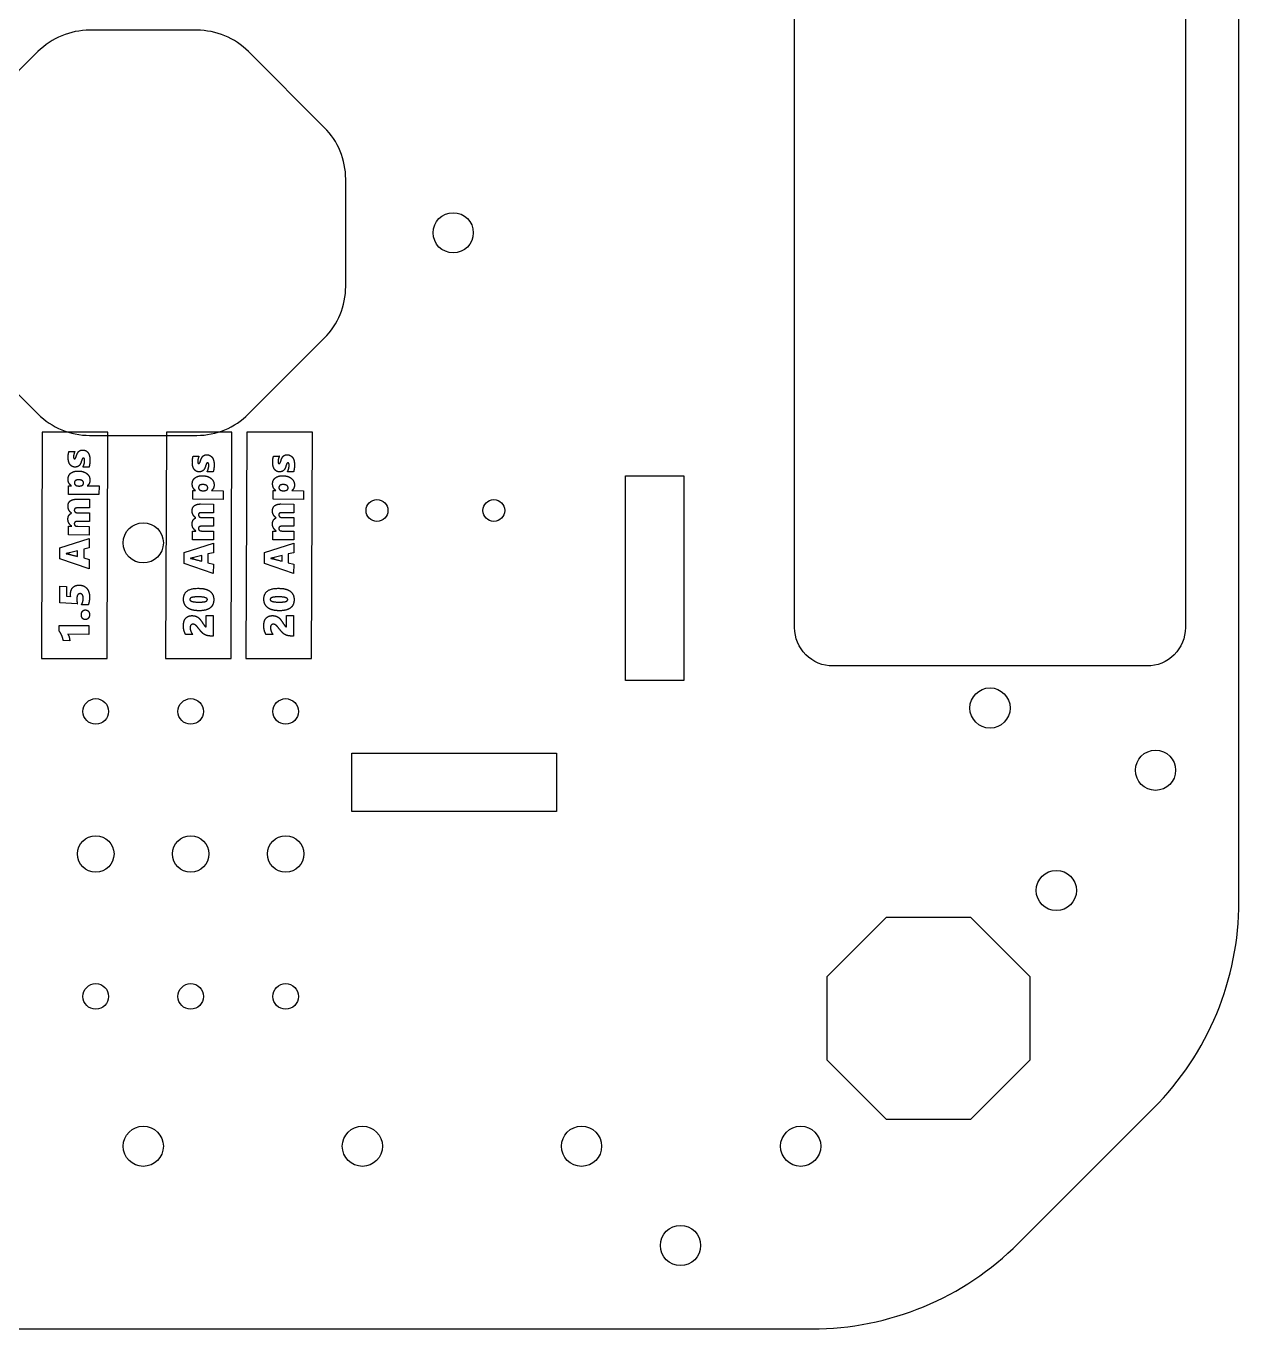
# Model space of a CAD drawing. Header units: millimetres. Extents: x -150 to 150, y -150 to 150.
# Drawn here: x -16 to 150, y -150 to 28.3 of the extents above; entities that cross this region are included whole.
import ezdxf

# ---------------------------------------------------------------- set-up
doc = ezdxf.new("R2010")
doc.units = ezdxf.units.MM
doc.layers.get('0').update_dxf_attribs({"linetype": 'CONTINUOUS'})

msp = doc.modelspace()

# ---------------------------------------------------------------- linework, layer by layer
for p, q in [((-10.17, -29.92), (-9.37, -29.92)), ((-7.42, -32.07), (-8.26, -32.06)), ((6.83, -30.57), (7.63, -30.57)), ((17.83, -30.57), (18.63, -30.57)), ((9.57, -32.72), (8.74, -32.71)), ((20.57, -32.72), (19.74, -32.71)), ((-10.23, -35.81), (-10.22, -34.63)), ((-10.22, -34.63), (-9.84, -34.63)), ((-9.84, -34.63), (-9.84, -34.62)), ((-8.82, -34.65), (-8.76, -34.65)), ((-7.66, -34.62), (-7.66, -34.63)), ((-7.66, -34.63), (-6.05, -34.64)), ((-6.05, -34.64), (-6.06, -35.83)), ((6.77, -36.46), (6.77, -35.27)), ((6.77, -35.27), (7.16, -35.28)), ((7.16, -35.28), (7.16, -35.26)), ((8.18, -35.3), (8.23, -35.3)), ((9.33, -35.27), (9.33, -35.28)), ((9.33, -35.28), (10.94, -35.29)), ((10.94, -35.29), (10.94, -36.48)), ((17.77, -36.46), (17.77, -35.27)), ((17.77, -35.27), (18.16, -35.28)), ((18.16, -35.28), (18.16, -35.26)), ((19.18, -35.3), (19.23, -35.3)), ((20.33, -35.27), (20.33, -35.28)), ((20.33, -35.28), (21.94, -35.29)), ((21.94, -35.29), (21.94, -36.48)), ((-6.06, -35.83), (-10.23, -35.81)), ((-9.16, -36.46), (-7.37, -36.47)), ((-7.37, -36.47), (-7.38, -37.65)), ((10.94, -36.48), (6.77, -36.46)), ((7.84, -37.11), (9.62, -37.12)), ((9.62, -37.12), (9.62, -38.3)), ((21.94, -36.48), (17.77, -36.46)), ((18.84, -37.11), (20.62, -37.12)), ((20.62, -37.12), (20.62, -38.3)), ((-7.38, -37.65), (-9.02, -37.65)), ((-8.97, -38.31), (-7.38, -38.32)), ((-7.38, -38.32), (-7.38, -39.5)), ((9.62, -38.3), (7.97, -38.3)), ((8.03, -38.96), (9.62, -38.97)), ((9.62, -38.97), (9.61, -40.15)), ((20.62, -38.3), (18.97, -38.3)), ((19.03, -38.96), (20.62, -38.97)), ((20.62, -38.97), (20.61, -40.15)), ((-10.25, -41.35), (-10.24, -40.16)), ((-10.24, -40.16), (-9.79, -40.16)), ((-9.79, -40.16), (-9.79, -40.15)), ((-7.38, -39.5), (-9, -39.5)), ((-8.95, -40.16), (-7.39, -40.17)), ((-7.39, -40.17), (-7.39, -41.36)), ((6.75, -42), (6.75, -40.81)), ((6.75, -40.81), (7.21, -40.81)), ((7.21, -40.81), (7.21, -40.8)), ((9.61, -40.15), (8, -40.15)), ((8.05, -40.81), (9.61, -40.82)), ((9.61, -40.82), (9.61, -42.01)), ((17.75, -42), (17.75, -40.81)), ((17.75, -40.81), (18.21, -40.81)), ((18.21, -40.81), (18.21, -40.8)), ((20.61, -40.15), (19, -40.15)), ((19.05, -40.81), (20.61, -40.82)), ((20.61, -40.82), (20.61, -42.01)), ((-11.4, -43.1), (-7.39, -41.82)), ((-7.39, -41.36), (-10.25, -41.35)), ((-7.39, -41.82), (-7.4, -43.13)), ((5.6, -43.75), (9.61, -42.47)), ((9.61, -42.01), (6.75, -42)), ((9.61, -42.47), (9.6, -43.78)), ((16.6, -43.75), (20.61, -42.47)), ((20.61, -42.01), (17.75, -42)), ((20.61, -42.47), (20.6, -43.78)), ((-11.4, -44.6), (-11.4, -43.1)), ((-10.53, -43.88), (-10.53, -43.91)), ((-8.99, -43.52), (-10.08, -43.8)), ((-8.99, -44.29), (-8.99, -43.52)), ((-8.13, -43.3), (-8.14, -44.5)), ((-8.14, -44.5), (-7.4, -44.69)), ((-7.4, -43.13), (-8.13, -43.3)), ((5.6, -45.25), (5.6, -43.75)), ((6.47, -44.53), (6.47, -44.56)), ((8.01, -44.17), (6.92, -44.45)), ((8, -44.94), (8.01, -44.17)), ((9.6, -43.78), (8.86, -43.95)), ((8.86, -43.95), (8.86, -45.15)), ((16.6, -45.25), (16.6, -43.75)), ((17.47, -44.53), (17.47, -44.56)), ((19.01, -44.17), (17.92, -44.45)), ((19, -44.94), (19.01, -44.17)), ((20.6, -43.78), (19.86, -43.95)), ((19.86, -43.95), (19.86, -45.15)), ((-7.41, -45.99), (-11.4, -44.6)), ((-7.4, -44.69), (-7.41, -45.99)), ((9.59, -46.64), (5.6, -45.25)), ((8.86, -45.15), (9.6, -45.34)), ((9.6, -45.34), (9.59, -46.64)), ((20.59, -46.64), (16.6, -45.25)), ((19.86, -45.15), (20.6, -45.34)), ((20.6, -45.34), (20.59, -46.64)), ((-11.42, -50.63), (-11.41, -48.37)), ((-11.41, -48.37), (-10.49, -48.38)), ((-10.49, -48.38), (-10.49, -49.71)), ((-10.49, -49.71), (-9.93, -49.76)), ((-9.02, -50.79), (-11.42, -50.63)), ((-7.52, -50.89), (-8.45, -50.89)), ((8.61, -53.92), (8.62, -52.36)), ((8.62, -52.36), (9.57, -52.36)), ((9.57, -52.36), (9.56, -55.18)), ((19.61, -53.92), (19.62, -52.36)), ((19.62, -52.36), (20.57, -52.36)), ((20.57, -52.36), (20.56, -55.18)), ((-11.52, -54.45), (-11.52, -53.75)), ((-11.52, -53.75), (-7.43, -53.76)), ((-7.44, -54.95), (-10.32, -54.94)), ((-7.43, -53.76), (-7.44, -54.95)), ((6.77, -54.97), (5.8, -54.96)), ((9.56, -55.18), (9.24, -55.18)), ((17.77, -54.97), (16.8, -54.96)), ((20.56, -55.18), (20.24, -55.18)), ((-10.06, -55.82), (-10.95, -55.81))]:
    msp.add_line(p, q)
for points in [[(91.53, -150, 0.198912), (119.81, -138.28), (138.28, -119.81, 0.198912), (150, -91.53), (150, 91.53, 0.198912), (138.28, 119.81), (119.81, 138.28, 0.198912), (91.53, 150), (-91.53, 150, 0.198912), (-119.81, 138.28), (-138.28, 119.81, 0.198912), (-150, 91.53), (-150, -91.53, 0.198912), (-138.28, -119.81), (-119.81, -138.28, 0.198912), (-91.53, -150)], [(137.42, -59.28), (94.42, -59.28, -0.414214), (89.17, -54.03), (89.17, 53.97, -0.414214), (94.42, 59.22), (137.42, 59.22, -0.414214), (142.67, 53.97), (142.67, -54.03, -0.414214)], [(-7.34, 27.72, 0.198912), (-14.41, 24.79), (-24.79, 14.41, 0.198912), (-27.72, 7.34), (-27.72, -7.34, 0.198912), (-24.79, -14.41), (-14.41, -24.79, 0.198912), (-7.34, -27.72), (7.34, -27.72, 0.198912), (14.41, -24.79), (24.79, -14.41, 0.198912), (27.72, -7.34), (27.72, 7.34, 0.198912), (24.79, 14.41), (14.41, 24.79, 0.198912), (7.34, 27.72)]]:
    msp.add_lwpolyline(points, format="xyb", close=True)
for points in [[(-4.96, -58.27), (-4.85, -27.3), (-13.83, -27.27), (-13.94, -58.24)], [(12.04, -58.27), (12.15, -27.3), (3.17, -27.27), (3.06, -58.24)], [(23.04, -58.27), (23.15, -27.3), (14.17, -27.27), (14.06, -58.24)], [(74.01, -61.25), (66.01, -61.25), (66.01, -33.25), (74.01, -33.25)], [(56.56, -79.21), (28.56, -79.21), (28.56, -71.21), (56.56, -71.21)], [(121.36, -101.76), (121.36, -113.24), (113.24, -121.36), (101.76, -121.36), (93.64, -113.24), (93.64, -101.76), (101.76, -93.64), (113.24, -93.64)]]:
    msp.add_lwpolyline(points, close=True)
for centre, radius in [((42.43, 0), 2.75), ((32, -38), 1.5), ((48, -38), 1.5), ((0, -42.43), 2.75), ((115.92, -65.03), 2.75), ((-6.5, -65.5), 1.75), ((6.5, -65.5), 1.75), ((19.5, -65.5), 1.75), ((138.58, -73.55), 2.75), ((-6.5, -85), 2.5), ((6.5, -85), 2.5), ((19.5, -85), 2.5), ((125, -90), 2.75), ((-6.5, -104.5), 1.75), ((6.5, -104.5), 1.75), ((19.5, -104.5), 1.75), ((0, -125), 2.75), ((30, -125), 2.75), ((60, -125), 2.75), ((90, -125), 2.75), ((73.55, -138.58), 2.75)]:
    msp.add_circle(centre, radius)
for points in [[(-10.28, -30.71), (-10.28, -30.34), (-10.17, -29.92)], [(-9.5, -30.31), (-9.55, -30.52), (-9.55, -30.66)], [(-9.37, -29.92), (-9.45, -30.1), (-9.5, -30.31)], [(-9.15, -30.54), (-9.02, -30.1), (-8.82, -29.91)], [(-8.82, -29.91), (-8.62, -29.72), (-8.3, -29.73)], [(-8.3, -29.73), (-7.81, -29.73), (-7.55, -30.1)], [(-7.55, -30.1), (-7.28, -30.47), (-7.29, -31.13)], [(-10.03, -31.7), (-10.28, -31.35), (-10.28, -30.71)], [(-9.33, -32.06), (-9.77, -32.06), (-10.03, -31.7)], [(-9.55, -30.66), (-9.55, -30.78), (-9.51, -30.85)], [(-9.51, -30.85), (-9.47, -30.92), (-9.4, -30.92)], [(-9.4, -30.92), (-9.32, -30.92), (-9.27, -30.84)], [(-8.81, -31.89), (-9.01, -32.06), (-9.33, -32.06)], [(-9.27, -30.84), (-9.22, -30.77), (-9.15, -30.54)], [(-8.49, -31.34), (-8.61, -31.72), (-8.81, -31.89)], [(-8.33, -30.91), (-8.37, -30.99), (-8.49, -31.34)], [(-8.2, -30.83), (-8.28, -30.83), (-8.33, -30.91)], [(-8.26, -32.06), (-8.02, -31.54), (-8.02, -31.18)], [(-8.02, -31.18), (-8.02, -30.83), (-8.2, -30.83)], [(-7.33, -31.61), (-7.37, -31.89), (-7.42, -32.07)], [(-7.29, -31.13), (-7.29, -31.32), (-7.33, -31.61)], [(6.72, -31.36), (6.72, -30.99), (6.83, -30.57)], [(6.97, -32.35), (6.71, -32), (6.72, -31.36)], [(7.5, -30.96), (7.45, -31.17), (7.45, -31.31)], [(7.45, -31.31), (7.45, -31.43), (7.49, -31.5)], [(7.49, -31.5), (7.53, -31.57), (7.6, -31.57)], [(7.63, -30.57), (7.55, -30.75), (7.5, -30.96)], [(7.6, -31.57), (7.68, -31.57), (7.73, -31.49)], [(7.73, -31.49), (7.78, -31.42), (7.85, -31.19)], [(7.85, -31.19), (7.98, -30.75), (8.18, -30.56)], [(8.18, -30.56), (8.38, -30.37), (8.7, -30.38)], [(8.51, -31.99), (8.39, -32.37), (8.19, -32.54)], [(8.67, -31.56), (8.62, -31.64), (8.51, -31.99)], [(8.8, -31.48), (8.72, -31.48), (8.67, -31.56)], [(8.7, -30.38), (9.18, -30.38), (9.45, -30.75)], [(8.74, -32.71), (8.98, -32.19), (8.98, -31.83)], [(8.98, -31.83), (8.98, -31.48), (8.8, -31.48)], [(9.45, -30.75), (9.71, -31.12), (9.71, -31.78)], [(9.71, -31.78), (9.71, -31.97), (9.67, -32.25)], [(17.72, -31.36), (17.72, -30.99), (17.83, -30.57)], [(17.97, -32.35), (17.71, -32), (17.72, -31.36)], [(18.5, -30.96), (18.45, -31.17), (18.45, -31.31)], [(18.45, -31.31), (18.45, -31.43), (18.49, -31.5)], [(18.49, -31.5), (18.53, -31.57), (18.6, -31.57)], [(18.63, -30.57), (18.55, -30.75), (18.5, -30.96)], [(18.6, -31.57), (18.68, -31.57), (18.73, -31.49)], [(18.73, -31.49), (18.78, -31.42), (18.85, -31.19)], [(18.85, -31.19), (18.98, -30.75), (19.18, -30.56)], [(19.18, -30.56), (19.38, -30.37), (19.7, -30.38)], [(19.51, -31.99), (19.39, -32.37), (19.19, -32.54)], [(19.67, -31.56), (19.62, -31.64), (19.51, -31.99)], [(19.8, -31.48), (19.72, -31.48), (19.67, -31.56)], [(19.7, -30.38), (20.18, -30.38), (20.45, -30.75)], [(19.74, -32.71), (19.98, -32.19), (19.98, -31.83)], [(19.98, -31.83), (19.98, -31.48), (19.8, -31.48)], [(20.45, -30.75), (20.71, -31.12), (20.71, -31.78)], [(20.71, -31.78), (20.71, -31.97), (20.67, -32.25)], [(-10.29, -33.73), (-10.29, -33.18), (-9.92, -32.89)], [(-10.17, -34.25), (-10.29, -34.02), (-10.29, -33.73)], [(-9.92, -32.89), (-9.55, -32.59), (-8.88, -32.6)], [(-8.84, -33.8), (-9.11, -33.8), (-9.27, -33.9)], [(-8.88, -32.6), (-8.41, -32.6), (-8.05, -32.76)], [(-8.34, -33.92), (-8.52, -33.8), (-8.84, -33.8)], [(-8.05, -32.76), (-7.69, -32.92), (-7.49, -33.21)], [(-7.3, -33.86), (-7.3, -34.36), (-7.66, -34.62)], [(-7.49, -33.21), (-7.29, -33.5), (-7.3, -33.86)], [(6.71, -34.38), (6.71, -33.83), (7.08, -33.54)], [(7.67, -32.71), (7.23, -32.71), (6.97, -32.35)], [(7.08, -33.54), (7.45, -33.24), (8.12, -33.25)], [(8.19, -32.54), (7.99, -32.71), (7.67, -32.71)], [(8.12, -33.25), (8.59, -33.25), (8.95, -33.41)], [(8.95, -33.41), (9.31, -33.57), (9.51, -33.86)], [(9.51, -33.86), (9.7, -34.15), (9.7, -34.51)], [(9.67, -32.25), (9.63, -32.54), (9.57, -32.72)], [(17.71, -34.38), (17.71, -33.83), (18.08, -33.54)], [(18.67, -32.71), (18.23, -32.71), (17.97, -32.35)], [(18.08, -33.54), (18.45, -33.24), (19.12, -33.25)], [(19.19, -32.54), (18.99, -32.71), (18.67, -32.71)], [(19.12, -33.25), (19.59, -33.25), (19.95, -33.41)], [(19.95, -33.41), (20.31, -33.57), (20.51, -33.86)], [(20.51, -33.86), (20.7, -34.15), (20.7, -34.51)], [(20.67, -32.25), (20.63, -32.54), (20.57, -32.72)], [(-9.84, -34.62), (-10.05, -34.47), (-10.17, -34.25)], [(-9.27, -33.9), (-9.42, -34.01), (-9.42, -34.23)], [(-9.42, -34.23), (-9.42, -34.42), (-9.26, -34.53)], [(-9.26, -34.53), (-9.1, -34.65), (-8.82, -34.65)], [(-8.76, -34.65), (-8.49, -34.65), (-8.33, -34.55)], [(-8.17, -34.25), (-8.17, -34.04), (-8.34, -33.92)], [(-8.33, -34.55), (-8.17, -34.45), (-8.17, -34.25)], [(6.83, -34.9), (6.71, -34.67), (6.71, -34.38)], [(7.16, -35.26), (6.95, -35.12), (6.83, -34.9)], [(7.73, -34.55), (7.58, -34.66), (7.57, -34.88)], [(7.57, -34.88), (7.57, -35.07), (7.74, -35.18)], [(8.15, -34.45), (7.88, -34.45), (7.73, -34.55)], [(7.74, -35.18), (7.9, -35.3), (8.18, -35.3)], [(8.65, -34.57), (8.48, -34.45), (8.15, -34.45)], [(8.23, -35.3), (8.51, -35.3), (8.67, -35.2)], [(8.83, -34.9), (8.83, -34.69), (8.65, -34.57)], [(8.67, -35.2), (8.83, -35.1), (8.83, -34.9)], [(9.7, -34.51), (9.7, -35.01), (9.33, -35.27)], [(17.83, -34.9), (17.71, -34.67), (17.71, -34.38)], [(18.16, -35.26), (17.95, -35.12), (17.83, -34.9)], [(18.73, -34.55), (18.58, -34.66), (18.57, -34.88)], [(18.57, -34.88), (18.57, -35.07), (18.74, -35.18)], [(19.15, -34.45), (18.88, -34.45), (18.73, -34.55)], [(18.74, -35.18), (18.9, -35.3), (19.18, -35.3)], [(19.65, -34.57), (19.48, -34.45), (19.15, -34.45)], [(19.23, -35.3), (19.51, -35.3), (19.67, -35.2)], [(19.83, -34.9), (19.83, -34.69), (19.65, -34.57)], [(19.67, -35.2), (19.83, -35.1), (19.83, -34.9)], [(20.7, -34.51), (20.7, -35.01), (20.33, -35.27)], [(-10.3, -37.39), (-10.3, -36.94), (-10.01, -36.7)], [(-10.18, -37.94), (-10.3, -37.69), (-10.3, -37.39)], [(-10.01, -36.7), (-9.71, -36.46), (-9.16, -36.46)], [(6.69, -38.04), (6.7, -37.59), (6.99, -37.35)], [(6.99, -37.35), (7.28, -37.11), (7.84, -37.11)], [(17.69, -38.04), (17.7, -37.59), (17.99, -37.35)], [(17.99, -37.35), (18.28, -37.11), (18.84, -37.11)], [(-10.31, -39.2), (-10.31, -38.9), (-10.19, -38.69)], [(-10.23, -39.6), (-10.31, -39.42), (-10.31, -39.2)], [(-10.19, -38.69), (-10.07, -38.49), (-9.81, -38.35)], [(-9.81, -38.35), (-10.05, -38.2), (-10.18, -37.94)], [(-9.33, -37.72), (-9.43, -37.79), (-9.44, -37.96)], [(-9.44, -37.96), (-9.44, -38.12), (-9.31, -38.22)], [(-9.02, -37.65), (-9.23, -37.65), (-9.33, -37.72)], [(-9.31, -38.22), (-9.19, -38.31), (-8.97, -38.31)], [(6.82, -38.59), (6.69, -38.34), (6.69, -38.04)], [(6.81, -39.34), (6.93, -39.13), (7.19, -39)], [(7.19, -39), (6.95, -38.84), (6.82, -38.59)], [(7.66, -38.37), (7.56, -38.44), (7.56, -38.61)], [(7.56, -38.61), (7.56, -38.77), (7.69, -38.87)], [(7.97, -38.3), (7.77, -38.3), (7.66, -38.37)], [(7.69, -38.87), (7.81, -38.96), (8.03, -38.96)], [(17.82, -38.59), (17.69, -38.34), (17.69, -38.04)], [(17.81, -39.34), (17.93, -39.13), (18.19, -39)], [(18.19, -39), (17.95, -38.84), (17.82, -38.59)], [(18.66, -38.37), (18.56, -38.44), (18.56, -38.61)], [(18.56, -38.61), (18.56, -38.77), (18.69, -38.87)], [(18.97, -38.3), (18.77, -38.3), (18.66, -38.37)], [(18.69, -38.87), (18.81, -38.96), (19.03, -38.96)], [(-10.03, -39.93), (-10.16, -39.79), (-10.23, -39.6)], [(-9.79, -40.15), (-9.91, -40.08), (-10.03, -39.93)], [(-9, -39.5), (-9.44, -39.5), (-9.44, -39.8)], [(-9.44, -39.8), (-9.44, -39.98), (-9.32, -40.07)], [(-9.32, -40.07), (-9.19, -40.16), (-8.95, -40.16)], [(6.69, -39.85), (6.69, -39.55), (6.81, -39.34)], [(6.76, -40.25), (6.69, -40.07), (6.69, -39.85)], [(6.96, -40.58), (6.84, -40.44), (6.76, -40.25)], [(7.21, -40.8), (7.09, -40.73), (6.96, -40.58)], [(8, -40.15), (7.56, -40.15), (7.56, -40.45)], [(7.56, -40.45), (7.56, -40.63), (7.68, -40.72)], [(7.68, -40.72), (7.81, -40.81), (8.05, -40.81)], [(17.69, -39.85), (17.69, -39.55), (17.81, -39.34)], [(17.76, -40.25), (17.69, -40.07), (17.69, -39.85)], [(17.96, -40.58), (17.84, -40.44), (17.76, -40.25)], [(18.21, -40.8), (18.09, -40.73), (17.96, -40.58)], [(19, -40.15), (18.56, -40.15), (18.56, -40.45)], [(18.56, -40.45), (18.56, -40.63), (18.68, -40.72)], [(18.68, -40.72), (18.81, -40.81), (19.05, -40.81)], [(-10.08, -43.8), (-10.32, -43.86), (-10.53, -43.88)], [(-10.53, -43.91), (-10.46, -43.91), (-10.31, -43.95)], [(-10.31, -43.95), (-10.16, -43.98), (-8.99, -44.29)], [(6.92, -44.45), (6.68, -44.51), (6.47, -44.53)], [(6.47, -44.56), (6.54, -44.56), (6.69, -44.59)], [(17.92, -44.45), (17.68, -44.51), (17.47, -44.53)], [(17.47, -44.56), (17.54, -44.56), (17.69, -44.59)], [(6.69, -44.59), (6.84, -44.63), (8, -44.94)], [(17.69, -44.59), (17.84, -44.63), (19, -44.94)], [(-9.95, -49.45), (-9.95, -48.87), (-9.63, -48.53)], [(-9.93, -49.76), (-9.95, -49.59), (-9.95, -49.45)], [(-9.63, -48.53), (-9.31, -48.2), (-8.77, -48.21)], [(-8.65, -49.38), (-9.09, -49.38), (-9.09, -50.11)], [(-8.77, -48.21), (-8.36, -48.21), (-8.03, -48.4)], [(-8.33, -49.54), (-8.44, -49.38), (-8.65, -49.38)], [(-8.22, -50.01), (-8.22, -49.7), (-8.33, -49.54)], [(-8.03, -48.4), (-7.71, -48.6), (-7.53, -48.96)], [(-7.53, -48.96), (-7.35, -49.33), (-7.35, -49.83)], [(-7.35, -49.83), (-7.35, -50.1), (-7.4, -50.4)], [(5.51, -50.11), (5.52, -48.64), (7.55, -48.65)], [(6.66, -49.9), (6.38, -49.98), (6.38, -50.17)], [(7.55, -49.82), (6.95, -49.82), (6.66, -49.9)], [(7.55, -48.65), (8.58, -48.65), (9.12, -49.05)], [(8.78, -50.19), (8.78, -49.83), (7.55, -49.82)], [(9.12, -49.05), (9.65, -49.44), (9.65, -50.19)], [(16.51, -50.11), (16.52, -48.64), (18.55, -48.65)], [(17.66, -49.9), (17.38, -49.98), (17.38, -50.17)], [(18.55, -49.82), (17.95, -49.82), (17.66, -49.9)], [(18.55, -48.65), (19.58, -48.65), (20.12, -49.05)], [(19.78, -50.19), (19.78, -49.83), (18.55, -49.82)], [(20.12, -49.05), (20.65, -49.44), (20.65, -50.19)], [(-9.09, -50.11), (-9.09, -50.48), (-9.02, -50.79)], [(-8.45, -50.89), (-8.22, -50.47), (-8.22, -50.01)], [(-8.32, -51.79), (-8.17, -51.6), (-7.92, -51.61)], [(-7.92, -51.61), (-7.67, -51.61), (-7.51, -51.79)], [(-7.4, -50.4), (-7.45, -50.7), (-7.52, -50.89)], [(6.05, -51.3), (5.51, -50.89), (5.51, -50.11)], [(7.62, -51.72), (6.58, -51.71), (6.05, -51.3)], [(6.38, -50.17), (6.38, -50.54), (7.6, -50.54)], [(7.6, -50.54), (8.2, -50.54), (8.49, -50.46)], [(9.15, -51.34), (8.66, -51.72), (7.62, -51.72)], [(8.49, -50.46), (8.78, -50.37), (8.78, -50.19)], [(9.65, -50.19), (9.65, -50.96), (9.15, -51.34)], [(17.05, -51.3), (16.51, -50.89), (16.51, -50.11)], [(18.62, -51.72), (17.58, -51.71), (17.05, -51.3)], [(17.38, -50.17), (17.38, -50.54), (18.6, -50.54)], [(18.6, -50.54), (19.2, -50.54), (19.49, -50.46)], [(20.15, -51.34), (19.66, -51.72), (18.62, -51.72)], [(19.49, -50.46), (19.78, -50.37), (19.78, -50.19)], [(20.65, -50.19), (20.65, -50.96), (20.15, -51.34)], [(-8.47, -52.26), (-8.47, -51.97), (-8.32, -51.79)], [(-8.32, -52.75), (-8.48, -52.57), (-8.47, -52.26)], [(-7.93, -52.93), (-8.17, -52.93), (-8.32, -52.75)], [(-7.52, -52.75), (-7.69, -52.93), (-7.93, -52.93)], [(-7.36, -52.28), (-7.36, -52.57), (-7.52, -52.75)], [(-7.51, -51.79), (-7.36, -51.96), (-7.36, -52.28)], [(5.5, -53.75), (5.5, -53.1), (5.82, -52.74)], [(5.82, -52.74), (6.13, -52.38), (6.69, -52.39)], [(6.69, -52.39), (7.13, -52.39), (7.43, -52.58)], [(7.43, -52.58), (7.73, -52.76), (8.05, -53.27)], [(8.05, -53.27), (8.3, -53.66), (8.42, -53.79)], [(16.5, -53.75), (16.5, -53.1), (16.82, -52.74)], [(16.82, -52.74), (17.13, -52.38), (17.69, -52.39)], [(17.69, -52.39), (18.13, -52.39), (18.43, -52.58)], [(18.43, -52.58), (18.73, -52.76), (19.05, -53.27)], [(19.05, -53.27), (19.3, -53.66), (19.42, -53.79)], [(-11.15, -55.11), (-11.29, -54.79), (-11.52, -54.45)], [(-10.95, -55.81), (-11.01, -55.44), (-11.15, -55.11)], [(-10.32, -54.94), (-10.2, -55.13), (-10.14, -55.34)], [(5.56, -54.34), (5.5, -54.05), (5.5, -53.75)], [(5.8, -54.96), (5.63, -54.63), (5.56, -54.34)], [(6.82, -53.56), (6.42, -53.56), (6.42, -54.04)], [(6.42, -54.04), (6.42, -54.53), (6.77, -54.97)], [(7.04, -53.62), (6.94, -53.56), (6.82, -53.56)], [(7.26, -53.77), (7.15, -53.67), (7.04, -53.62)], [(7.62, -54.2), (7.37, -53.88), (7.26, -53.77)], [(8.18, -54.82), (7.96, -54.64), (7.62, -54.2)], [(8.65, -55.09), (8.4, -55.01), (8.18, -54.82)], [(8.42, -53.79), (8.53, -53.92), (8.61, -53.92)], [(9.24, -55.18), (8.9, -55.17), (8.65, -55.09)], [(16.56, -54.34), (16.5, -54.05), (16.5, -53.75)], [(16.8, -54.96), (16.63, -54.63), (16.56, -54.34)], [(17.82, -53.56), (17.42, -53.56), (17.42, -54.04)], [(17.42, -54.04), (17.42, -54.53), (17.77, -54.97)], [(18.04, -53.62), (17.94, -53.56), (17.82, -53.56)], [(18.26, -53.77), (18.15, -53.67), (18.04, -53.62)], [(18.62, -54.2), (18.37, -53.88), (18.26, -53.77)], [(19.18, -54.82), (18.96, -54.64), (18.62, -54.2)], [(19.65, -55.09), (19.4, -55.01), (19.18, -54.82)], [(19.42, -53.79), (19.53, -53.92), (19.61, -53.92)], [(20.24, -55.18), (19.9, -55.17), (19.65, -55.09)], [(-10.14, -55.34), (-10.08, -55.55), (-10.06, -55.82)]]:
    msp.add_open_spline(points, degree=2)

doc.saveas('drawing.dxf')
